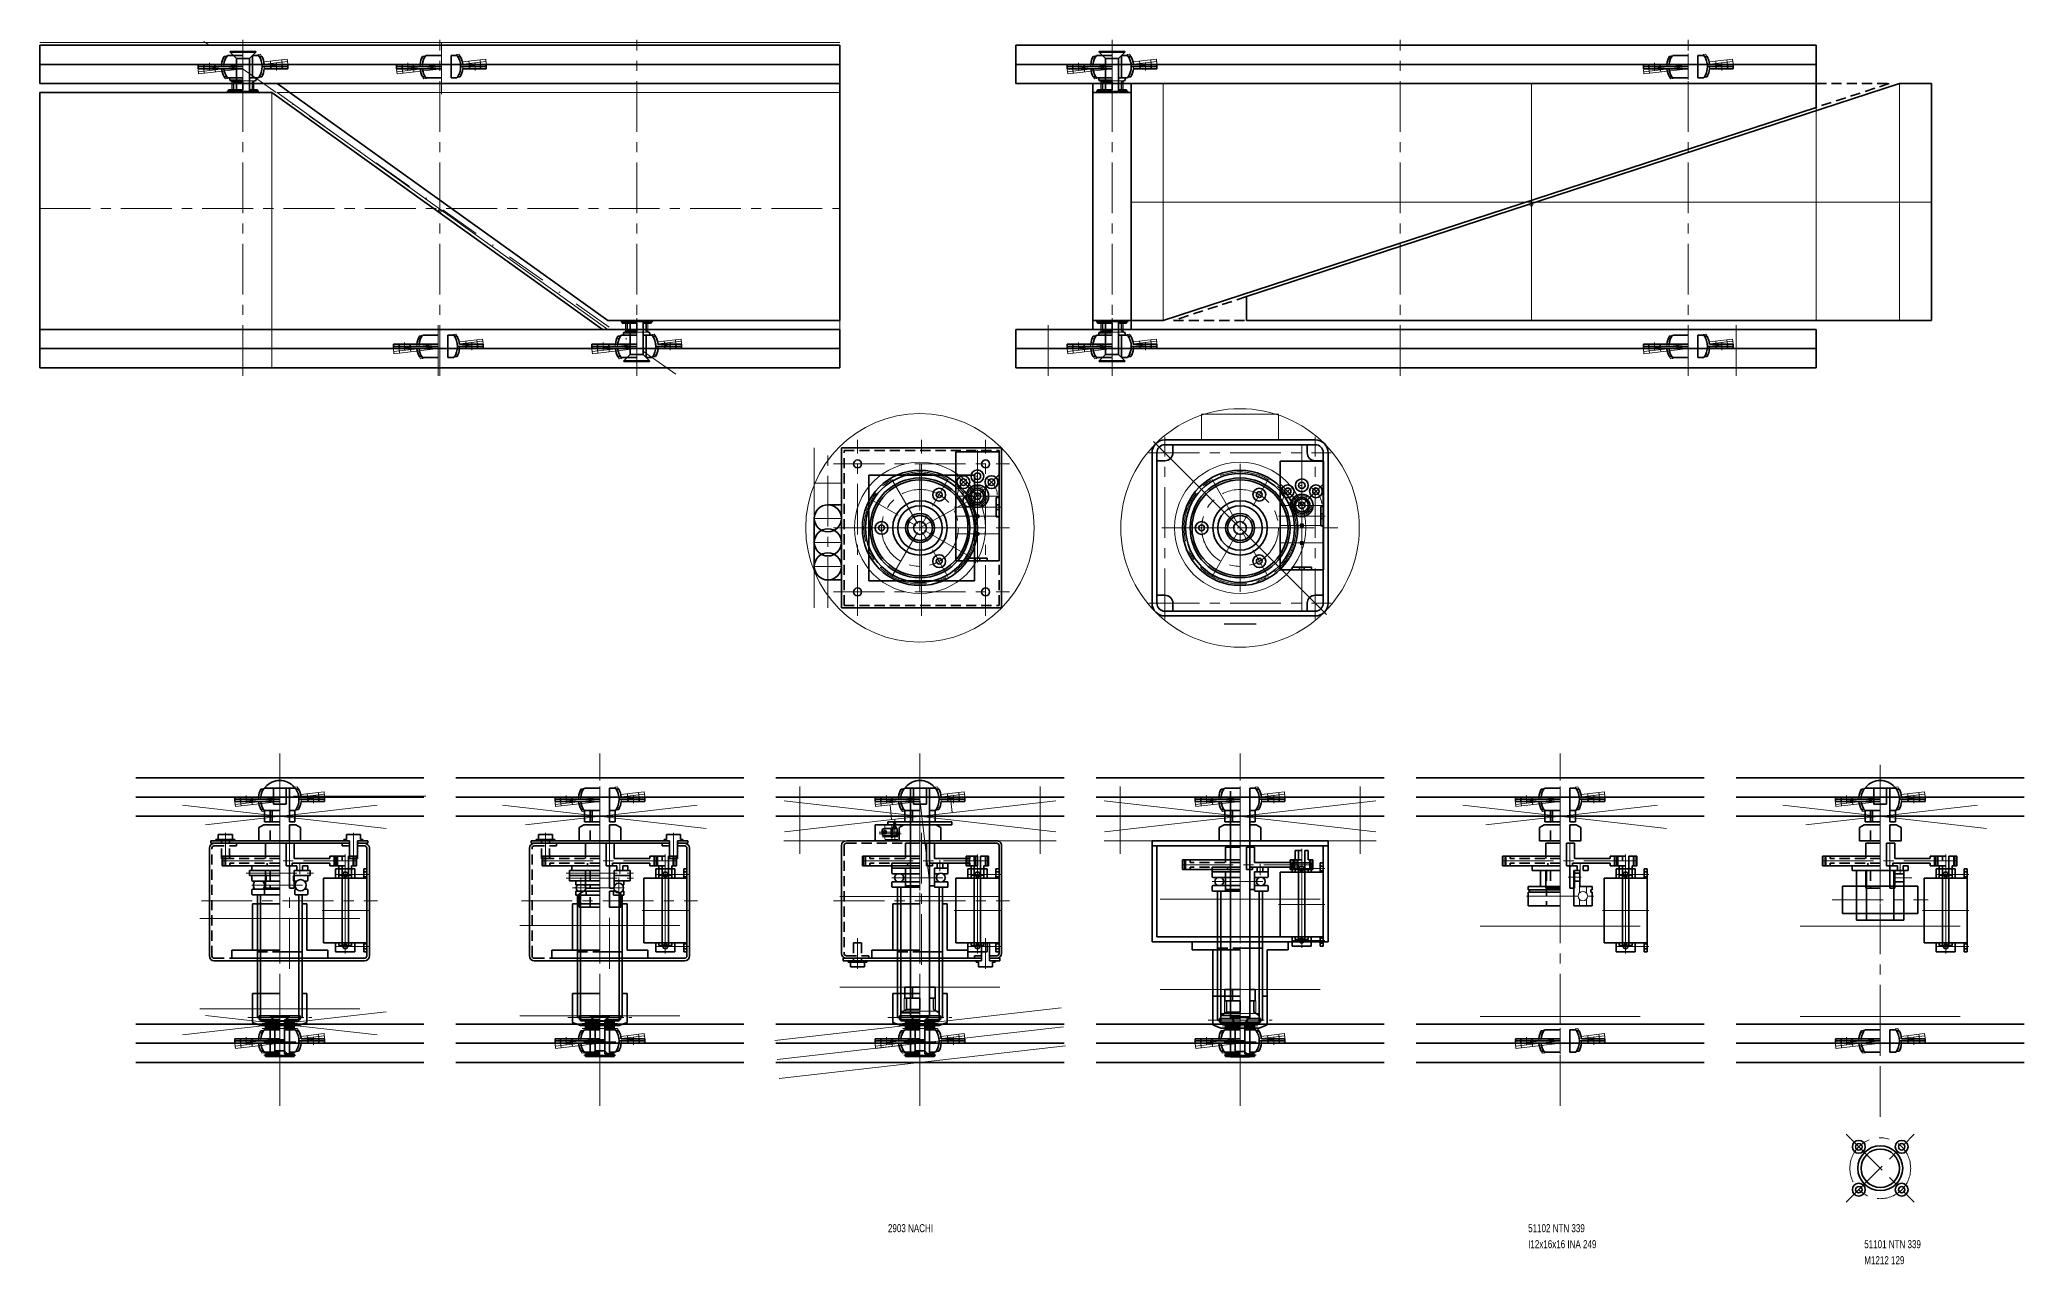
# Model space of a CAD drawing. Header units: millimetres. Extents: x 40 to 2090, y -460 to 870.
# Drawn here: x 50 to 1290, y -460 to 305 of the extents above; entities that cross this region are included whole.
import ezdxf

# ---------------------------------------------------------------- set-up
doc = ezdxf.new("R2010")
doc.units = ezdxf.units.MM
for name, pattern in [('CENTER', [50.8, 31.75, -6.35, 6.35, -6.35]), ('DASHDOT', [25.4, 12.7, -6.35, 0, -6.35]), ('DASHDOTX2', [50.8, 25.4, -12.7, 0, -12.7]), ('DASHED2', [9.525, 6.35, -3.175])]:
    doc.linetypes.add(name, pattern=pattern)
doc.layers.get('0').update_dxf_attribs({"linetype": 'CONTINUOUS', "lineweight": 0})
for name, color, linetype, lineweight in [('AUX', 1, 'CONTINUOUS', 13), ('CENTER', 7, 'CENTER', 18), ('CONTOUR', 7, 'CONTINUOUS', 35), ('TEXT', 7, 'CONTINUOUS', 18)]:
    doc.layers.add(name, color=color, linetype=linetype, lineweight=lineweight)
doc.styles.get("Standard").update_dxf_attribs({"font": 'txt', "width": 0.75})
doc.dimstyles.get("Standard").update_dxf_attribs({"dimtxt": 2.5, "dimasz": 2.5, "dimexe": 1.25, "dimexo": 0.625, "dimtad": 1, "dimtxsty": 'Standard', "dimcen": 2.5, "dimadec": 0, "dimazin": 0, "dimtfac": 1, "dimtmove": 0, "dimatfit": 3, "dimfxl": 1, "dimarcsym": 0})

# ---------------------------------------------------------------- blocks, each defined once
blk = doc.blocks.new('DS1-70 side')
at = {"layer": 'AUX'}
blk.add_line((6, 0), (6, 14), dxfattribs=at)
at = {"layer": 'CENTER'}
for p, q in [((0, 15), (0, -1)), ((-36, 3), (36, 3)), ((-35, 0), (-35, 6)), ((35, 0), (35, 6))]:
    blk.add_line(p, q, dxfattribs=at)
at = {"layer": 'CONTOUR'}
for p, q in [((-9, 14), (0, 14)), ((-9, 4.5), (-9, 14)), ((4, 0), (4, 14)), ((4, 14), (9, 14)), ((9, 4.5), (9, 14)), ((-36, 0), (-36, 6)), ((-36, 6), (0, 6)), ((-36, 0), (0, 0)), ((-34, 0), (-34, 6)), ((-31.25, 6), (-31.25, 4.5)), ((-31.25, 1.5), (-31.25, 0)), ((-7.8, 1.5), (-7.8, 0)), ((4, 0), (7.8, 0)), ((7.8, 1.5), (7.8, 0)), ((7.8, 1.5), (31.25, 1.5)), ((9, 4.5), (31.25, 4.5)), ((31.25, 6), (36, 6)), ((31.25, 6), (31.25, 4.5)), ((31.25, 1.5), (31.25, 0)), ((36, 0), (31.25, 0)), ((34, 0), (34, 6)), ((36, 0), (36, 6))]:
    blk.add_line(p, q, dxfattribs=at)
at = {"layer": 'CONTOUR', "linetype": 'DASHED2'}
for p, q in [((0, 4.5), (-31.25, 4.5)), ((0, 1.5), (-31.25, 1.5))]:
    blk.add_line(p, q, dxfattribs=at)
blk = doc.blocks.new('SC 1210C')
at = {"layer": 'CENTER'}
blk.add_line((0, -1), (0, 11), dxfattribs=at)
at = {"layer": 'CONTOUR'}
for p, q in [((-13, 8.3), (-10, 10)), ((-13, 0), (-13, 8.3)), ((-13, 0), (0, 0)), ((-10, 10), (0, 10)), ((6, 10), (10, 10)), ((6, 0), (6, 10)), ((6, 0), (13, 0)), ((10, 10), (13, 8.3)), ((13, 0), (13, 8.3))]:
    blk.add_line(p, q, dxfattribs=at)
at = {"layer": 'CONTOUR', "linetype": 'DASHED2'}
blk.add_line((-6, 0), (-6, 10), dxfattribs=at)
blk = doc.blocks.new('B-BAF 1214 side')
at = {"layer": 'AUX'}
for p, q in [((-28, -1.8), (-0.2, 1.4)), ((-27.8, -3.2), (0, 0)), ((-12.4, 5), (-10.8, 5.2)), ((11, 7.7), (9.4, 7.5)), ((27.8, 3.2), (11.9, 1.4)), ((13.1, 2.9), (27.7, 4.6)), ((13.4, 0.1), (28, 1.8)), ((17.5, 0.6), (17.2, 3.4)), ((24.5, 1.4), (24.2, 4.2)), ((28, 1.8), (27.7, 4.6)), ((-27.7, -4.6), (-28, -1.8)), ((-27.7, -4.6), (0.2, -1.4)), ((-24.2, -4.2), (-24.5, -1.4)), ((-17.2, -3.4), (-17.5, -0.6)), ((-11, -7.7), (-9.4, -7.5)), ((12.4, -5), (10.8, -5.2))]:
    blk.add_line(p, q, dxfattribs=at)
for radius, start, end in [(13.4, 157.9705, 180.5029), (12, 154.269, 179.8002), (12, 334.269, 38.731), (13.4, 12.4971, 35.0295), (13.4, 337.9705, 0.5029), (13.4, 192.4971, 215.0295), (12, 193.1998, 218.731)]:
    blk.add_arc((0, 0), radius, start, end, dxfattribs=at)
at = {"layer": 'CENTER'}
for p, q in [((-21, -2.4), (-21, 2.4)), ((0, -8), (0, 8)), ((21, -2.4), (21, 2.4))]:
    blk.add_line(p, q, dxfattribs=at)
at = {"layer": 'CONTOUR'}
for p, q in [((-28, -1.4), (-28, 1.4)), ((-28, 1.4), (0, 1.4)), ((-28, 0), (0, 0)), ((-24.5, -1.4), (-24.5, 1.4)), ((-17.5, -1.4), (-17.5, 1.4)), ((-11.8, 6.4), (-10.2, 6.4)), ((-9.7, 7), (0, 7)), ((6, 7), (6, -7)), ((6, 7), (9.7, 7)), ((11.8, 6.4), (10.2, 6.4)), ((28, 0), (12, 0)), ((13.3, 1.4), (28, 1.4)), ((17.5, -1.4), (17.5, 1.4)), ((24.5, -1.4), (24.5, 1.4)), ((28, -1.4), (28, 1.4)), ((-28, -1.4), (0, -1.4)), ((-11.8, -6.4), (-10.2, -6.4)), ((-9.7, -7), (0, -7)), ((6, -7), (9.7, -7)), ((11.8, -6.4), (10.2, -6.4)), ((13.3, -1.4), (28, -1.4))]:
    blk.add_line(p, q, dxfattribs=at)
at = {"layer": 'CONTOUR', "color": 7, "linetype": 'CONTINUOUS', "lineweight": 35}
for radius, start, end in [(13.4, 151.4705, 174.0029), (12, 144.3147, 173.3002), (12, 324.3147, 35.6853), (13.4, 5.9971, 28.5295), (13.4, 185.9971, 208.5295), (12, 186.6998, 215.6853), (13.4, 331.4705, 354.0029)]:
    blk.add_arc((0, 0), radius, start, end, dxfattribs=at)
blk = doc.blocks.new('Flange Nut M8 side')
at = {"layer": 'AUX'}
for p, q in [((-8.3, 2), (8.3, 2)), ((-6.9, 2), (-6.9, 7.5)), ((6.9, 2), (6.9, 7.5))]:
    blk.add_line(p, q, dxfattribs=at)
at = {"layer": 'CENTER'}
blk.add_line((0, -10), (0, 10), dxfattribs=at)
at = {"layer": 'CONTOUR'}
for p, q in [((-6, 2.5), (-8.3, 1.5)), ((-8.3, 1.5), (0, 1.5)), ((-8.3, 0), (-8.3, 1.5)), ((-8.3, 0), (0, 0)), ((-6, 7.5), (0, 7.5)), ((-6, 2.5), (-6, 7.5)), ((-6, 2.5), (0, 2.5)), ((0, 7.5), (0, 2.5)), ((4, 0), (4, 7.5)), ((4, 7.5), (6, 7.5)), ((4, 0), (8.3, 0)), ((6, 2.5), (6, 7.5)), ((6, 2.5), (8.3, 1.5)), ((8.3, 0), (8.3, 1.5))]:
    blk.add_line(p, q, dxfattribs=at)
at = {"layer": 'CONTOUR', "linetype": 'DASHED2'}
blk.add_line((-4, 0), (-4, 7.5), dxfattribs=at)
blk = doc.blocks.new('Flat head M8 25 side')
at = {"layer": 'CENTER'}
blk.add_line((0, -27), (0, 3), dxfattribs=at)
at = {"layer": 'CONTOUR'}
for p, q in [((-8, 0), (8, 0)), ((-8, -0.4), (-8, 0)), ((8, 0), (8, -0.4)), ((-8, -0.4), (8, -0.4)), ((-8, -0.4), (-4, -4.4)), ((4, -4.4), (-4, -4.4)), ((-4, -25), (-4, -4.4)), ((4, -4.4), (8, -0.4)), ((4, -25), (4, -4.4)), ((-4, -25), (4, -25))]:
    blk.add_line(p, q, dxfattribs=at)
blk = doc.blocks.new('DS1-12 side')
at = {"layer": 'CENTER'}
for p, q in [((-6, 0), (-6, -6)), ((0, 7), (0, -7)), ((6, 0), (6, -6)), ((-7, -3), (7, -3))]:
    blk.add_line(p, q, dxfattribs=at)
at = {"layer": 'CONTOUR'}
for p, q in [((-7, 0), (-7, -6)), ((-7, 0), (0, 0)), ((-5, 0), (-5, -6)), ((-4, 6), (-4, 0)), ((-4, 6), (0, 6)), ((2, 6), (2, -6)), ((2, 6), (4, 6)), ((4, 6), (4, 0)), ((4, 0), (7, 0)), ((5, 0), (5, -6)), ((7, 0), (7, -6)), ((-7, -6), (0, -6)), ((2, -6), (7, -6))]:
    blk.add_line(p, q, dxfattribs=at)
at = {"layer": 'CONTOUR', "linetype": 'DASHED2'}
blk.add_line((-2, 6), (-2, -6), dxfattribs=at)
blk = doc.blocks.new('6-speed HE top')
at = {"layer": 'CENTER'}
for p, q in [((0, -14.5), (0, 14.5)), ((-27, 0), (26, 0)), ((27, 0), (-26, 0)), ((-22.5, -14.5), (-22.5, 6)), ((22.5, -14.5), (22.5, 6))]:
    blk.add_line(p, q, dxfattribs=at)
at = {"layer": 'CONTOUR'}
for p, q in [((-20.2, -13.5), (-20.2, 13.5)), ((-20.2, 13.5), (20.2, 13.5)), ((20.2, -13.5), (20.2, 13.5)), ((-20.2, 6), (-26, 6)), ((-26, -6), (-26, 6)), ((-20.2, 4), (-21.9, 4)), ((-21.9, -4), (-21.9, 4)), ((21.9, 2), (-21.9, 2)), ((26, 6), (20.2, 6)), ((21.9, 4), (20.2, 4)), ((21.9, -4), (21.9, 4)), ((26, -6), (26, 6)), ((-20.2, -6), (-26, -6)), ((-26, -13.5), (-26, -11.6)), ((-20.2, -11.6), (-26, -11.6)), ((-24, -13.5), (-24, -11.6)), ((21.9, -2), (-21.9, -2)), ((-20.2, -4), (-21.9, -4)), ((-21, -13.5), (-21, -11.6)), ((21.9, -4), (20.2, -4)), ((26, -6), (20.2, -6)), ((26, -11.6), (20.2, -11.6)), ((21, -13.5), (21, -11.6)), ((24, -13.5), (24, -11.6)), ((26, -13.5), (26, -11.6)), ((-26, -13.5), (26, -13.5))]:
    blk.add_line(p, q, dxfattribs=at)
for centre in [(-22.5, 0), (22.5, 0)]:
    blk.add_circle(centre, 1.5, dxfattribs=at)
blk = doc.blocks.new('Pull Box side')
at = {"layer": 'CENTER'}
for p, q in [((-40, 23.3), (-40, 42.5)), ((0, -42.5), (0, 42.5)), ((40, 23.3), (40, 42.5)), ((-55, 0), (55, 0))]:
    blk.add_line(p, q, dxfattribs=at)
at = {"layer": 'CONTOUR'}
for p, q in [((-49, 37.5), (37.5, 37.5)), ((-49, 35.9), (-49, 37.5)), ((-45.9, 38.3), (-34.1, 38.3)), ((-45.9, 37.5), (-45.9, 38.3)), ((-44.4, 41.3), (-35.6, 41.3)), ((-44.4, 38.3), (-44.4, 41.3)), ((-35.6, 38.3), (-35.6, 41.3)), ((-34.1, 37.5), (-34.1, 38.3)), ((34.1, 38.3), (35.6, 38.3)), ((34.1, 37.5), (34.1, 38.3)), ((35.6, 41.3), (44.4, 41.3)), ((35.6, 38.3), (35.6, 41.3)), ((37.5, 26.3), (37.5, 37.5)), ((42.5, 26.3), (42.5, 37.5)), ((42.5, 37.5), (49, 37.5)), ((44.4, 38.3), (44.4, 41.3)), ((44.4, 38.3), (45.9, 38.3)), ((45.9, 37.5), (45.9, 38.3)), ((49, 37.5), (49, 35.9)), ((-50, -34.5), (-50, 32.9)), ((-49, 35.9), (37.5, 35.9)), ((33, 34.3), (33, 35.9)), ((33, 34.3), (37.5, 34.3)), ((37.5, 26.3), (42.5, 26.3)), ((42.5, 35.9), (49, 35.9)), ((42.5, 34.3), (47, 34.3)), ((48.4, -34.5), (48.4, 32.9)), ((50, -34.5), (50, 32.9)), ((0, -35.9), (47, -35.9)), ((-47, -37.5), (47, -37.5))]:
    blk.add_line(p, q, dxfattribs=at)
at = {"layer": 'CONTOUR', "linetype": 'DASHED2'}
for p, q in [((-42.5, 26.3), (-42.5, 37.5)), ((-37.5, 26.3), (-37.5, 37.5)), ((-48.4, -34.5), (-48.4, 32.9)), ((-47, 34.3), (-33, 34.3)), ((-42.5, 26.3), (-37.5, 26.3)), ((-33, 34.3), (-33, 35.9)), ((-47, -35.9), (0, -35.9))]:
    blk.add_line(p, q, dxfattribs=at)
at = {"layer": 'CONTOUR', "color": 7, "linetype": 'CONTINUOUS', "lineweight": 35}
for centre, start, end in [((-47, 32.9), 90, 180), ((47, 32.9), 0, 90), ((-47, -34.5), 180, 270), ((47, -34.5), 270, 0)]:
    blk.add_arc(centre, 3, start, end, dxfattribs=at)
at = {"layer": 'CONTOUR'}
for centre, start, end in [((-47, 32.9), 90, 180), ((47, 32.9), 0, 90), ((-47, -34.5), 180, 270), ((47, -34.5), 270, 0)]:
    blk.add_arc(centre, 1.4, start, end, dxfattribs=at)
blk = doc.blocks.new('J-103 side')
at = {"layer": 'CENTER'}
blk.add_line((0, -35), (0, 1), dxfattribs=at)
at = {"layer": 'CONTOUR'}
for p, q in [((-30, 0), (-30, -5)), ((-30, 0), (0, 0)), ((0, 0), (30, 0)), ((30, 0), (30, -5)), ((-30, -5), (0, -5)), ((-17, -34), (-17, -5)), ((0, -4), (14, -4)), ((14, -4), (14, -34)), ((17, -5), (30, -5)), ((17, -34), (17, -5)), ((-17, -34), (-14, -34)), ((-17, -34), (0, -34)), ((14, -34), (17, -34))]:
    blk.add_line(p, q, dxfattribs=at)
at = {"layer": 'CONTOUR', "linetype": 'DASHED2'}
for p, q in [((-14, -34), (-14, -4)), ((-14, -4), (0, -4))]:
    blk.add_line(p, q, dxfattribs=at)
blk = doc.blocks.new('AD-559M12 side')
at = {"layer": 'CENTER'}
for p, q in [((0, -2), (0, 16)), ((12.5, -2), (12.5, 5))]:
    blk.add_line(p, q, dxfattribs=at)
at = {"layer": 'CONTOUR'}
for p, q in [((-9, 3), (-9, 14)), ((-9, 14), (0, 14)), ((6, 14), (9, 14)), ((6, 0), (6, 14)), ((9, 3), (9, 14)), ((-17.5, 3), (-17.5, 0)), ((-17.5, 3), (0, 3)), ((-17.5, 0), (0, 0)), ((6, 0), (10.7, 0)), ((9, 3), (10.7, 3)), ((10.7, 0), (10.7, 3)), ((14.3, 0), (14.3, 3)), ((14.3, 3), (17.5, 3)), ((14.3, 0), (17.5, 0)), ((17.5, 3), (17.5, 0))]:
    blk.add_line(p, q, dxfattribs=at)
at = {"layer": 'CONTOUR', "linetype": 'DASHED2'}
blk.add_line((-6, 3), (-6, 14), dxfattribs=at)
blk = doc.blocks.new('Washer 18x38x3.2 side')
at = {"layer": 'CENTER'}
for p, q in [((-21, 0), (21, 0)), ((0, -3.5), (0, 3.5))]:
    blk.add_line(p, q, dxfattribs=at)
at = {"layer": 'CONTOUR'}
for p, q in [((-19, -1.6), (-19, 1.6)), ((-19, 1.6), (0, 1.6)), ((-9, -1.6), (-9, 1.6)), ((9, -1.6), (9, 1.6)), ((9, 1.6), (19, 1.6)), ((19, -1.6), (19, 1.6)), ((-19, -1.6), (0, -1.6)), ((9, -1.6), (19, -1.6))]:
    blk.add_line(p, q, dxfattribs=at)
blk = doc.blocks.new('51203 side')
at = {"layer": 'CENTER'}
for p, q in [((-17.5, 0), (17.5, 0)), ((0, 8), (0, -8))]:
    blk.add_line(p, q, dxfattribs=at)
at = {"layer": 'CONTOUR'}
for p, q in [((-17.5, 5.4), (-17.5, 3.1)), ((-16.9, 6), (0, 6)), ((-16.9, 2.5), (0, 2.5)), ((8.5, 5.4), (8.5, 3.1)), ((9.1, 6), (16.9, 6)), ((9.1, 2.5), (10.6, 2.5)), ((15.4, 2.5), (16.9, 2.5)), ((17.5, 5.4), (17.5, 3.1)), ((-17.5, -3.1), (-17.5, -5.4)), ((-16.9, -2.5), (0, -2.5)), ((-16.9, -6), (0, -6)), ((9.5, -3.1), (9.5, -5.4)), ((10.1, -2.5), (10.6, -2.5)), ((10.1, -6), (16.9, -6)), ((15.4, -2.5), (16.9, -2.5)), ((17.5, -3.1), (17.5, -5.4))]:
    blk.add_line(p, q, dxfattribs=at)
at = {"layer": 'CONTOUR', "linetype": 'DASHED2'}
for p, q in [((-8.5, 5.4), (-8.5, 3.1)), ((-9.5, -3.1), (-9.5, -5.4))]:
    blk.add_line(p, q, dxfattribs=at)
at = {"layer": 'CONTOUR'}
blk.add_circle((13, 0), 3.5, dxfattribs=at)
at = {"layer": 'CONTOUR', "color": 7, "linetype": 'CONTINUOUS', "lineweight": 35}
for centre, radius, start, end in [((-16.9, 5.4), 0.6, 90, 180), ((-16.9, 3.1), 0.6, 180, 270), ((-13, 0), 3.5, 134.4153, 225.5847), ((-13, 0), 3.5, 314.4153, 45.5847), ((-9.1, 5.4), 0.6, 360, 90), ((-9.1, 3.1), 0.6, 270, 360), ((9.1, 5.4), 0.6, 90, 180), ((9.1, 3.1), 0.6, 180, 270), ((16.9, 5.4), 0.6, 360, 90), ((16.9, 3.1), 0.6, 270, 360), ((-16.9, -3.1), 0.6, 90, 180), ((-16.9, -5.4), 0.6, 180, 270), ((-10.1, -3.1), 0.6, 360, 90), ((-10.1, -5.4), 0.6, 270, 360), ((10.1, -3.1), 0.6, 90, 180), ((10.1, -5.4), 0.6, 180, 270), ((16.9, -3.1), 0.6, 360, 90), ((16.9, -5.4), 0.6, 270, 360)]:
    blk.add_arc(centre, radius, start, end, dxfattribs=at)
blk = doc.blocks.new('Washer 6.5x18x1.6 side')
at = {"layer": 'CENTER'}
for p, q in [((-11, 0), (11, 0)), ((0, -3), (0, 3))]:
    blk.add_line(p, q, dxfattribs=at)
at = {"layer": 'CONTOUR'}
for p, q in [((-9, -0.8), (-9, 0.8)), ((-9, 0.8), (0, 0.8)), ((-3.25, -0.8), (-3.25, 0.8)), ((3.25, -0.8), (3.25, 0.8)), ((3.25, 0.8), (9, 0.8)), ((9, -0.8), (9, 0.8)), ((-9, -0.8), (0, -0.8)), ((3.25, -0.8), (9, -0.8))]:
    blk.add_line(p, q, dxfattribs=at)
blk = doc.blocks.new('Washer 8.5x26x2.3 side')
at = {"layer": 'CENTER'}
for p, q in [((-15, 0), (15, 0)), ((0, -2.5), (0, 2.5))]:
    blk.add_line(p, q, dxfattribs=at)
at = {"layer": 'CONTOUR'}
for p, q in [((-12.8, 1.15), (0, 1.15)), ((-12.8, -1.15), (-12.8, 1.15)), ((-4.4, -1.15), (-4.4, 1.15)), ((4.4, 1.15), (12.8, 1.15)), ((4.4, -1.15), (4.4, 1.15)), ((12.8, -1.15), (12.8, 1.15)), ((-12.8, -1.15), (0, -1.15)), ((4.4, -1.15), (12.8, -1.15))]:
    blk.add_line(p, q, dxfattribs=at)
blk = doc.blocks.new('J-49 side')
at = {"layer": 'CENTER'}
for p, q in [((0, -10), (0, 20)), ((-20, 0), (20, 0))]:
    blk.add_line(p, q, dxfattribs=at)
at = {"layer": 'CONTOUR'}
for p, q in [((-17, -3), (-17, 15)), ((-17, 15), (0, 15)), ((14, 0), (14, 15)), ((14, 15), (17, 15)), ((17, -3), (17, 15)), ((14, 0), (12, 0)), ((12, 0), (12, -2)), ((-17, -3), (-12, -5)), ((-12, -5), (12, -5)), ((0, -2), (12, -2)), ((17, -3), (12, -5))]:
    blk.add_line(p, q, dxfattribs=at)
at = {"layer": 'CONTOUR', "linetype": 'DASHED2'}
for p, q in [((-14, 0), (-14, 15)), ((-14, 0), (-12, 0)), ((-12, 0), (-12, -2)), ((-12, -2), (0, -2))]:
    blk.add_line(p, q, dxfattribs=at)
blk = doc.blocks.new('Round Boss M6-D12-L15 side')
at = {"layer": 'CENTER'}
for p, q in [((-10, 0), (10, 0)), ((0, -10), (0, 10))]:
    blk.add_line(p, q, dxfattribs=at)
at = {"layer": 'CONTOUR'}
for p, q in [((-6, -7.5), (-6, 7.5)), ((-6, 7.5), (0, 7.5)), ((3, -7.5), (3, 7.5)), ((3, 7.5), (6, 7.5)), ((6, -7.5), (6, 7.5)), ((-6, -7.5), (0, -7.5)), ((3, -7.5), (6, -7.5))]:
    blk.add_line(p, q, dxfattribs=at)
at = {"layer": 'CONTOUR', "linetype": 'DASHED2'}
blk.add_line((-3, -7.5), (-3, 7.5), dxfattribs=at)
blk = doc.blocks.new('Flat head M6 15 side')
at = {"layer": 'CENTER'}
blk.add_line((0, -18), (0, 2), dxfattribs=at)
at = {"layer": 'CONTOUR'}
for p, q in [((-6, 0), (6, 0)), ((-6, -0.4), (-6, 0)), ((6, -0.4), (6, 0)), ((-6, -0.4), (6, -0.4)), ((-6, -0.4), (-3, -3.4)), ((-3, -3.4), (3, -3.4)), ((-3, -15), (-3, -3.4)), ((3, -3.4), (6, -0.4)), ((3, -15), (3, -3.4)), ((-3, -15), (3, -15))]:
    blk.add_line(p, q, dxfattribs=at)
blk = doc.blocks.new('Flat head M6 10 side')
at = {"layer": 'CENTER'}
blk.add_line((0, -18), (0, 2), dxfattribs=at)
at = {"layer": 'CONTOUR'}
for p, q in [((-6, 0), (6, 0)), ((-6, -0.4), (-6, 0)), ((6, -0.4), (6, 0)), ((-6, -0.4), (6, -0.4)), ((-6, -0.4), (-3, -3.4)), ((-3, -3.4), (3, -3.4)), ((-3, -10), (-3, -3.4)), ((-3, -10), (3, -10)), ((3, -3.4), (6, -0.4)), ((3, -10), (3, -3.4))]:
    blk.add_line(p, q, dxfattribs=at)
blk = doc.blocks.new('51103 side')
at = {"layer": 'CENTER'}
for p, q in [((-17, 0), (17, 0)), ((-11.8, -6.5), (-11.8, 6.5)), ((0, -6.5), (0, 6.5)), ((11.8, -6.5), (11.8, 6.5))]:
    blk.add_line(p, q, dxfattribs=at)
at = {"layer": 'CONTOUR'}
for p, q in [((-15, 2), (-15, 4.5)), ((-15, 4.5), (0, 4.5)), ((-15, 2), (0, 2)), ((-8.5, 2), (-8.5, 4.5)), ((8.5, 2), (8.5, 4.5)), ((8.5, 4.5), (15, 4.5)), ((8.5, 2), (9.5, 2)), ((14, 2), (15, 2)), ((15, 2), (15, 4.5)), ((-15, -4.5), (-15, -2)), ((-15, -2), (0, -2)), ((-15, -4.5), (0, -4.5)), ((-9, -4.5), (-9, -2)), ((9, -4.5), (9, -2)), ((9, -2), (9.5, -2)), ((9, -4.5), (15, -4.5)), ((14, -2), (15, -2)), ((15, -4.5), (15, -2))]:
    blk.add_line(p, q, dxfattribs=at)
blk.add_circle((11.8, 0), 3, dxfattribs=at)
at = {"layer": 'CONTOUR', "color": 7, "linetype": 'CONTINUOUS', "lineweight": 35}
for start, end in [(138.1897, 221.8103), (318.1897, 41.8103)]:
    blk.add_arc((-11.8, 0), 3, start, end, dxfattribs=at)
blk = doc.blocks.new('Washer 8.5x18x1.6 side')
at = {"layer": 'CENTER'}
for p, q in [((-10, 0), (10, 0)), ((0, -2), (0, 2))]:
    blk.add_line(p, q, dxfattribs=at)
at = {"layer": 'CONTOUR'}
for p, q in [((-9, -0.8), (-9, 0.8)), ((-9, 0.8), (0, 0.8)), ((-4.25, -0.8), (-4.25, 0.8)), ((4.25, -0.8), (4.25, 0.8)), ((4.25, 0.8), (9, 0.8)), ((9, -0.8), (9, 0.8)), ((-9, -0.8), (0, -0.8)), ((4.25, -0.8), (9, -0.8))]:
    blk.add_line(p, q, dxfattribs=at)
blk = doc.blocks.new('ASS203N side')
at = {"layer": 'AUX'}
for p, q in [((-6, 16.4), (-2, 16.4)), ((2, 16.4), (6, 16.4)), ((-6, 12.1), (-2.1, 12.1)), ((2.1, 12.1), (6, 12.1))]:
    blk.add_line(p, q, dxfattribs=at)
blk.add_circle((0, 14.2), 3, dxfattribs=at)
at = {"layer": 'CENTER'}
for p, q in [((-11.8, 5), (-11.8, 13.2)), ((0, -21), (0, 21)), ((-17, 0), (7, 0))]:
    blk.add_line(p, q, dxfattribs=at)
at = {"layer": 'CONTOUR'}
for p, q in [((-6, 12.2), (-6, 20)), ((-6, 20), (-4, 20)), ((-4, 19.1), (-4, 20)), ((-4, 19.1), (-2.5, 19.1)), ((-2.5, 19.1), (-2.5, 20)), ((-2.5, 20), (6, 20)), ((6, 8.5), (6, 20)), ((-16, 12.2), (-6, 12.2)), ((-16, 8.5), (-16, 12.2)), ((-16, 8.5), (6, 8.5)), ((-16, -12.2), (-16, 0)), ((-14.3, 8.5), (-14.3, 12.2)), ((-9.3, 8.5), (-9.3, 12.2)), ((-6, -20), (-6, 0)), ((-4, -20), (-4, 0)), ((-2.5, -20), (-2.5, 0)), ((6, -20), (6, 0)), ((-16, -12.2), (-6, -12.2)), ((-6, -20), (-4, -20)), ((-4, -19.1), (-2.5, -19.1)), ((-2.5, -20), (6, -20))]:
    blk.add_line(p, q, dxfattribs=at)
at = {"layer": 'CONTOUR', "linetype": 'DASHED2'}
blk.add_line((-16, -8.5), (6, -8.5), dxfattribs=at)
blk = doc.blocks.new('UCS203 side')
at = {"layer": 'CENTER'}
for p, q in [((0, -30), (0, 30)), ((-13.8, 8.5), (-13.8, 19.8)), ((-30, 0), (30, 0))]:
    blk.add_line(p, q, dxfattribs=at)
at = {"layer": 'CONTOUR'}
for p, q in [((-18.3, -14.8), (-18.3, 14.8)), ((-18.3, 14.8), (12.7, 14.8)), ((-16.3, 8.5), (-16.3, 14.8)), ((-11.3, 8.5), (-11.3, 14.8)), ((-8.5, -23.5), (-8.5, 23.5)), ((-8.5, 23.5), (8.5, 23.5)), ((8.5, -23.5), (8.5, 23.5)), ((12.7, -14.8), (12.7, 14.8)), ((-18.3, 8.5), (12.7, 8.5)), ((-18.3, -8.5), (12.7, -8.5)), ((-18.3, -14.8), (12.7, -14.8)), ((-8.5, -23.5), (8.5, -23.5))]:
    blk.add_line(p, q, dxfattribs=at)
blk = doc.blocks.new('DS1-70 face')
at = {"layer": 'CENTER'}
for p, q in [((0, -40), (0, 40)), ((-40, 0), (40, 0))]:
    blk.add_line(p, q, dxfattribs=at)
blk.add_circle((0, 0), 35, dxfattribs=at)
at = {"layer": 'CONTOUR'}
for radius in [36, 34, 31.2, 9, 7.8, 4]:
    blk.add_circle((0, 0), radius, dxfattribs=at)
blk = doc.blocks.new('DS1-12 face')
at = {"layer": 'CENTER'}
for p, q in [((-10, 0), (10, 0)), ((0, -10), (0, 10))]:
    blk.add_line(p, q, dxfattribs=at)
blk.add_circle((0, 0), 6, dxfattribs=at)
at = {"layer": 'CONTOUR'}
for radius in [7, 5, 2]:
    blk.add_circle((0, 0), radius, dxfattribs=at)
blk = doc.blocks.new('6-speed HE side')
at = {"layer": 'CENTER'}
for p, q in [((13.5, -34.5), (13.5, 35.5)), ((13.5, 6.8), (0, 20.3)), ((13.5, 6.8), (27, 20.3)), ((-1, 0), (28, 0)), ((0, 6.8), (27, 6.8)), ((0, -5.7), (27, -5.7)), ((0, -16.7), (27, -16.7))]:
    blk.add_line(p, q, dxfattribs=at)
at = {"layer": 'CENTER', "color": 7, "linetype": 'DASHDOT', "lineweight": 18}
blk.add_arc((13.5, 6.8), 12.5, 0, 180, dxfattribs=at)
at = {"layer": 'CONTOUR'}
for p, q in [((0, 34.5), (27, 34.5)), ((0, -33.5), (0, 34.5)), ((27, -33.5), (27, 34.5)), ((0, 6), (1.7, 6)), ((0, 1.5), (1.7, 1.5)), ((1.7, -6), (1.7, 6)), ((0, -1.5), (1.7, -1.5)), ((0, -6), (1.7, -6)), ((0, -33.5), (27, -33.5)), ((7.5, -33.5), (7.5, -31.8)), ((7.5, -31.8), (19.5, -31.8)), ((12, -33.5), (12, -31.8)), ((15, -33.5), (15, -31.8)), ((19.5, -33.5), (19.5, -31.8))]:
    blk.add_line(p, q, dxfattribs=at)
for centre, radius in [((4.7, 15.6), 4), ((4.7, 15.6), 2), ((13.5, 19.3), 4), ((13.5, 19.3), 2), ((22.3, 15.6), 4), ((22.3, 15.6), 2), ((13.5, 6.8), 4), ((13.5, 6.8), 2), ((13.5, -5.7), 1), ((13.5, -16.7), 1)]:
    blk.add_circle(centre, radius, dxfattribs=at)
blk = doc.blocks.new('Flange Nut M12 side')
at = {"layer": 'AUX'}
for p, q in [((-12, 3), (12, 3)), ((-9.8, 3), (-9.8, 11)), ((9.8, 3), (9.8, 11))]:
    blk.add_line(p, q, dxfattribs=at)
at = {"layer": 'CENTER'}
blk.add_line((0, -1), (0, 12), dxfattribs=at)
at = {"layer": 'CONTOUR'}
for p, q in [((-12, 1.8), (-8.5, 4)), ((-12, 0), (-12, 1.8)), ((-12, 1.8), (0, 1.8)), ((-12, 0), (0, 0)), ((-8.5, 4), (-8.5, 11)), ((-8.5, 11), (0, 11)), ((-8.5, 4), (0, 4)), ((0, 4), (0, 11)), ((6, 0), (6, 11)), ((6, 11), (8.5, 11)), ((6, 0), (12, 0)), ((8.5, 4), (8.5, 11)), ((8.5, 4), (12, 1.8)), ((12, 0), (12, 1.8))]:
    blk.add_line(p, q, dxfattribs=at)
at = {"layer": 'CONTOUR', "linetype": 'DASHED2'}
blk.add_line((-6, 0), (-6, 11), dxfattribs=at)
blk = doc.blocks.new('Pull Box top')
at = {"layer": 'CENTER'}
for p, q in [((-40, -55), (-40, 55)), ((0, -55), (0, 55)), ((40, -55), (40, 55)), ((-55, 40), (55, 40)), ((-55, 0), (55, 0)), ((-55, -40), (55, -40))]:
    blk.add_line(p, q, dxfattribs=at)
at = {"layer": 'CONTOUR'}
for p, q in [((-50, 50), (50, 50)), ((-50, -50), (-50, 50)), ((50, -50), (50, 50)), ((-33, 33), (33, 33)), ((-33, -33), (-33, 33)), ((33, -33), (33, 33)), ((-33, -33), (33, -33)), ((-50, -50), (50, -50))]:
    blk.add_line(p, q, dxfattribs=at)
at = {"layer": 'CONTOUR', "linetype": 'DASHED2'}
for p, q in [((-48.4, 48.4), (48.4, 48.4)), ((-48.4, -48.4), (-48.4, 48.4)), ((48.4, -48.4), (48.4, 48.4)), ((-48.4, -48.4), (48.4, -48.4))]:
    blk.add_line(p, q, dxfattribs=at)
at = {"layer": 'CONTOUR'}
for centre in [(-40, 40), (40, 40), (-40, -40), (40, -40)]:
    blk.add_circle(centre, 2.5, dxfattribs=at)
blk = doc.blocks.new('2903 side')
at = {"layer": 'CENTER'}
for p, q in [((-17.5, 0), (17.5, 0)), ((0, 8), (0, -8))]:
    blk.add_line(p, q, dxfattribs=at)
at = {"layer": 'CONTOUR'}
for p, q in [((-17.5, 5.4), (-17.5, 3.1)), ((-16.9, 6), (0, 6)), ((-16.9, 2.5), (0, 2.5)), ((9, 5.4), (9, 3.1)), ((9.6, 6), (16.9, 6)), ((9.6, 2.5), (11.9, 2.5)), ((14.1, 2.5), (16.9, 2.5)), ((17.5, 5.4), (17.5, 3.1)), ((-17.5, -3.1), (-17.5, -5.4)), ((-16.9, -2.5), (0, -2.5)), ((-16.9, -6), (0, -6)), ((9.1, -3.1), (9.1, -5.4)), ((9.7, -2.5), (11.9, -2.5)), ((9.7, -6), (16.9, -6)), ((14.1, -2.5), (16.9, -2.5)), ((17.5, -3.1), (17.5, -5.4))]:
    blk.add_line(p, q, dxfattribs=at)
at = {"layer": 'CONTOUR', "linetype": 'DASHED2'}
for p, q in [((-9, 5.4), (-9, 3.1)), ((-9.1, -3.1), (-9.1, -5.4))]:
    blk.add_line(p, q, dxfattribs=at)
at = {"layer": 'CONTOUR'}
blk.add_circle((13, 0), 2.75, dxfattribs=at)
at = {"layer": 'CONTOUR', "color": 7, "linetype": 'CONTINUOUS', "lineweight": 35}
for centre, radius, start, end in [((-16.9, 5.4), 0.6, 90, 180), ((-16.9, 3.1), 0.6, 180, 270), ((-13, 0), 2.75, 114.62, 245.38), ((-13, 0), 2.75, 294.62, 65.38), ((-9.6, 5.4), 0.6, 360, 90), ((-9.6, 3.1), 0.6, 270, 360), ((9.6, 5.4), 0.6, 90, 180), ((9.6, 3.1), 0.6, 180, 270), ((16.9, 5.4), 0.6, 360, 90), ((16.9, 3.1), 0.6, 270, 360), ((-16.9, -3.1), 0.6, 90, 180), ((-16.9, -5.4), 0.6, 180, 270), ((-9.7, -3.1), 0.6, 360, 90), ((-9.7, -5.4), 0.6, 270, 360), ((9.7, -3.1), 0.6, 90, 180), ((9.7, -5.4), 0.6, 180, 270), ((16.9, -3.1), 0.6, 360, 90), ((16.9, -5.4), 0.6, 270, 360)]:
    blk.add_arc(centre, radius, start, end, dxfattribs=at)
blk = doc.blocks.new('J-103 top')
at = {"layer": 'CENTER'}
for p, q in [((17.5, -30.3), (-17.5, 30.3)), ((17.5, 30.3), (-17.5, -30.3)), ((0, -35), (0, 35)), ((-35, 0), (35, 0))]:
    blk.add_line(p, q, dxfattribs=at)
blk.add_circle((0, 0), 24, dxfattribs=at)
at = {"layer": 'CONTOUR'}
for centre, radius in [((0, 0), 30), ((0, 0), 17), ((-12, 20.8), 4), ((0, 0), 13.9), ((-12, 20.8), 1.8), ((24, 0), 4), ((24, 0), 1.8), ((-12, -20.8), 4), ((-12, -20.8), 1.8)]:
    blk.add_circle(centre, radius, dxfattribs=at)
blk = doc.blocks.new('Nut M12 thin side')
at = {"layer": 'CENTER'}
blk.add_line((0, -3), (0, 9), dxfattribs=at)
at = {"layer": 'CONTOUR'}
for p, q in [((-9.5, 0), (-9.5, 7)), ((-9.5, 7), (0, 7)), ((-9.5, 0), (0, 0)), ((-4.75, 0), (-4.75, 7)), ((6, 0), (6, 7)), ((6, 7), (9.5, 7)), ((6, 0), (9.5, 0)), ((9.5, 0), (9.5, 7))]:
    blk.add_line(p, q, dxfattribs=at)
at = {"layer": 'CONTOUR', "linetype": 'DASHED2'}
blk.add_line((-6, 0), (-6, 7), dxfattribs=at)
blk = doc.blocks.new('ESE11HS2 front')
at = {"layer": 'AUX'}
blk.add_line((0, -4.7), (8.2, -4.7), dxfattribs=at)
at = {"layer": 'CENTER'}
for p, q in [((-3.5, 0), (9.7, 0)), ((0, -4.2), (0, 4.2)), ((4.5, -5.3), (4.5, 4.2)), ((6.2, -4.2), (6.2, 7.8)), ((-3.5, -1.1), (10.2, -1.1)), ((-1.6, -2.9), (8.2, -2.9))]:
    blk.add_line(p, q, dxfattribs=at)
at = {"layer": 'CONTOUR'}
for p, q in [((-1.6, -1.6), (-1.6, 1.6)), ((0, 2.2), (7.7, 2.2)), ((4, -2.9), (4, 2.2)), ((5, -2.9), (5, 2.2)), ((5.2, 2.2), (5.2, 3.2)), ((5.2, 3.2), (7.2, 3.2)), ((5.6, 3.2), (5.6, 5.3)), ((6.7, 3.2), (6.7, 5.3)), ((7.2, 2.2), (7.2, 3.2)), ((7.7, -0.5), (7.7, 2.2)), ((0, -2.3), (8.2, -2.3)), ((8.2, -2.3), (8.2, -1.1))]:
    blk.add_line(p, q, dxfattribs=at)
for centre, radius in [((0, 0), 1), ((4.5, -2.9), 0.5), ((7.7, -1.1), 0.6)]:
    blk.add_circle(centre, radius, dxfattribs=at)
at = {"layer": 'CONTOUR', "color": 7, "linetype": 'CONTINUOUS', "lineweight": 35}
for centre, radius, start, end in [((0, 0), 2.25, 90, 133.5422), ((6.2, 5.3), 0.5, 0, 180), ((0, 0), 2.25, 226.4578, 270)]:
    blk.add_arc(centre, radius, start, end, dxfattribs=at)
blk = doc.blocks.new('Truss head M8x10 side')
at = {"layer": 'CENTER'}
blk.add_line((-5.8, 0), (12, 0), dxfattribs=at)
at = {"layer": 'CONTOUR'}
for p, q in [((-0.7, 8.9), (0, 8.9)), ((0, -8.9), (0, 8.9)), ((0, 4), (10, 4)), ((10, -4), (10, 4)), ((-0.7, -8.9), (0, -8.9)), ((0, -4), (10, -4))]:
    blk.add_line(p, q, dxfattribs=at)
at = {"layer": 'CONTOUR', "color": 7, "linetype": 'CONTINUOUS', "lineweight": 35}
blk.add_arc((6.9, 0), 11.7, 130.4755, 229.5245, dxfattribs=at)

msp = doc.modelspace()

# ---------------------------------------------------------------- linework, layer by layer
msp.add_line((732, 277.6), (1160, 277.6))
at = {"layer": 'AUX'}
for p, q in [((50, 303.2), (550, 303.2)), ((752, 129.6), (752, 277.6)), ((982, 277.6), (982, 129.5)), ((1160, 277.6), (1160, 129.6)), ((1212, 277.6), (1212, 129.5)), ((195, 272.1), (195, 100)), ((405, 124), (198.4, 272)), ((198.4, 272), (550, 272)), ((550, 272), (550, 124)), ((732, 203.6), (1232, 203.6)), ((405, 124), (550, 124)), ((776, 55), (776, 71)), ((824, 71), (776, 71)), ((824, 55), (824, 71)), ((534, -50), (534, 50)), ((745.9, 54.1), (854.1, -54.1)), ((838.5, -52), (838.5, 52)), ((601, -40), (601, 40)), ((635.9, 19.8), (600, 0)), ((266.4, -187.7), (139.2, -173.2)), ((153.5, -185.4), (260.8, -173.2)), ((208.6, -167.5), (291.2, -167.5)), ((466.4, -187.7), (339.2, -173.2)), ((353.5, -185.4), (460.8, -173.2)), ((684.9, -189.8), (515.1, -170.4)), ((515.3, -189.8), (684.9, -170.4)), ((525, -203.5), (525, -161.6)), ((582.3, -182.1), (581.3, -173)), ((605.7, -219.1), (600, -169.5)), ((620.1, -177.8), (619, -168.7)), ((675, -203.5), (675, -161.6)), ((884.9, -189.8), (715.1, -170.4)), ((715.3, -189.8), (884.9, -170.4)), ((725, -203.5), (725, -161.6)), ((875, -203.5), (875, -161.6)), ((1066.4, -187.7), (939.2, -173.2)), ((953.5, -185.4), (1060.8, -173.2)), ((1266.4, -187.7), (1139.2, -173.2)), ((1153.5, -185.4), (1260.8, -173.2)), ((515, -195.4), (685, -195.4)), ((715, -195.5), (885, -195.5)), ((550, -230.3), (650, -230.3)), ((750, -231.9), (850, -231.9)), ((150, -243.9), (250, -243.9)), ((350, -248.3), (450, -248.3)), ((950, -248.7), (1050, -248.7)), ((1150, -248.7), (1250, -248.7)), ((550, -286.8), (650, -286.8)), ((750, -288.4), (850, -288.4)), ((266.4, -302.2), (139.2, -316.7)), ((150, -300.4), (250, -300.4)), ((153.5, -304.5), (260.8, -316.7)), ((350, -304.8), (450, -304.8)), ((509.4, -320.1), (688.2, -299.7)), ((950, -305.2), (1050, -305.2)), ((1150, -305.2), (1250, -305.2)), ((510.7, -332), (689.6, -311.7)), ((512.1, -344), (690.9, -323.6))]:
    msp.add_line(p, q, dxfattribs=at)
at = {"layer": 'AUX', "linetype": 'DASHDOTX2'}
msp.add_line((447.5, 96.1), (152.5, 303.9), dxfattribs=at)
at = {"layer": 'AUX'}
for centre, radius in [((300, 198), 1), ((982, 202), 1), ((800, 0), 74.5), ((600, 0), 71.4), ((600, 0), 41), ((800, 0), 41)]:
    msp.add_circle(centre, radius, dxfattribs=at)
at = {"layer": 'CENTER'}
for p, q in [((177, 95), (177, 305)), ((300, 95), (300, 305)), ((301, 271), (301, 305)), ((423, 95), (423, 305)), ((720, 95), (720, 305)), ((900, 95), (900, 305)), ((1080, 95), (1080, 305)), ((50, 199.6), (550, 199.6)), ((299, 95), (299, 129)), ((680, 95), (680, 129)), ((1110, 95), (1110, 129)), ((542.5, -50), (542.5, 50)), ((753, -57), (753, 57)), ((847, -57), (847, 57)), ((743, 47), (857, 47)), ((534, 28), (551, 28)), ((534, 6), (551, 6)), ((751.1, 0), (861.1, 0)), ((534, -9), (551, -9)), ((534, -24), (551, -24)), ((743, -47), (857, -47)), ((200, -361), (200, -141)), ((400, -361), (400, -141)), ((600, -361), (600, -141)), ((800, -361), (800, -141)), ((1000, -361), (1000, -141)), ((1200, -367.9), (1200, -147.9)), ((1178.8, -421.2), (1221.2, -378.8)), ((1178.8, -378.8), (1221.2, -421.2))]:
    msp.add_line(p, q, dxfattribs=at)
msp.add_circle((1200, -400), 19, dxfattribs=at)
at = {"layer": 'CONTOUR'}
for p, q in [((50, 301.6), (550, 301.6)), ((50, 301.6), (50, 277.6)), ((550, 301.6), (550, 129.5)), ((660, 301.6), (660, 277.6)), ((660, 301.6), (1160, 301.6)), ((1160, 301.6), (1160, 277.6)), ((50, 289.6), (550, 289.6)), ((660, 289.6), (1160, 289.6)), ((50, 277.6), (550, 277.6)), ((405, 129.6), (198.4, 277.6)), ((198.4, 277.6), (550, 277.6)), ((660, 277.6), (1160, 277.6)), ((708, 124), (708, 277.6)), ((732, 124), (732, 277.6)), ((1212, 277.6), (804, 144.5)), ((1160, 262.7), (1160, 277.6)), ((1212, 277.6), (1232, 277.6)), ((1232, 277.6), (1232, 129.5)), ((50, 272.1), (50, 100)), ((50, 272), (195, 272)), ((401.6, 124), (195, 272)), ((1160, 262.7), (752, 129.6)), ((804, 129.6), (804, 144.5)), ((50, 124), (550, 124)), ((405, 129.6), (550, 129.6)), ((550, 124), (550, 100)), ((660, 124), (660, 100)), ((660, 124), (1160, 124)), ((708, 129.5), (732, 129.5)), ((732, 129.6), (752, 129.6)), ((804, 129.6), (1232, 129.6)), ((1160, 124), (1160, 100)), ((50, 112), (550, 112)), ((660, 112), (1160, 112)), ((50, 100), (550, 100)), ((660, 100), (1160, 100)), ((847, 55), (753, 55)), ((753, 52), (847, 52)), ((758, 47), (758, 52)), ((842, 47), (842, 52)), ((745, 47), (745, -47)), ((748, -47), (748, 47)), ((748, 42), (753, 42)), ((847, 42), (852, 42)), ((852, -47), (852, 47)), ((855, -47), (855, 47)), ((542.5, 14.5), (551, 14.5)), ((534, 6), (534, -24)), ((542.5, -32.5), (551, -32.5)), ((748, -42), (753, -42)), ((758, -52), (758, -47)), ((842, -52), (842, -47)), ((847, -42), (852, -42)), ((753, -52), (847, -52)), ((753, -55), (847, -55)), ((110, -156.1), (290, -156.1)), ((310, -156.1), (490, -156.1)), ((510, -156.1), (690, -156.1)), ((710, -156.1), (890, -156.1)), ((910, -156.1), (1090, -156.1)), ((1110, -156.1), (1290, -156.1)), ((110, -168.1), (290, -168.1)), ((310, -168.1), (490, -168.1)), ((510, -168.1), (690, -168.1)), ((594, -305.3), (594, -162.5)), ((606, -305.3), (606, -164.4)), ((710, -168.1), (890, -168.1)), ((794, -305.3), (794, -164.4)), ((806, -305.3), (806, -164.4)), ((910, -168.1), (1090, -168.1)), ((1110, -168.1), (1290, -168.1)), ((110, -180.1), (290, -180.1)), ((310, -180.1), (490, -180.1)), ((510, -180.1), (690, -180.1)), ((572, -185.4), (620, -185.4)), ((572, -195.4), (572, -185.4)), ((580, -183.5), (620, -183.5)), ((580, -185.4), (580, -183.5)), ((620, -183.5), (620, -185.4)), ((710, -180.1), (890, -180.1)), ((910, -180.1), (1090, -180.1)), ((1110, -180.1), (1290, -180.1)), ((745, -258.5), (745, -195.5)), ((745, -195.5), (855, -195.5)), ((855, -258.5), (855, -195.5)), ((745, -198.5), (855, -198.5)), ((748, -255.5), (748, -198.5)), ((852, -255.5), (852, -198.5)), ((186, -305.9), (186, -229.2)), ((188, -305.9), (188, -229.2)), ((212, -305.9), (212, -229.2)), ((214, -305.9), (214, -229.2)), ((386, -305.9), (386, -229.2)), ((388, -305.9), (388, -229.2)), ((412, -305.9), (412, -229.2)), ((414, -305.9), (414, -229.2)), ((586, -305.9), (586, -224.5)), ((588, -305.9), (588, -224.5)), ((612, -305.9), (612, -224.5)), ((614, -305.9), (614, -224.5)), ((786, -307.5), (786, -226.8)), ((788, -307.5), (788, -226.8)), ((812, -307.5), (812, -226.8)), ((814, -307.5), (814, -226.8)), ((745, -258.5), (855, -258.5)), ((748, -255.5), (852, -255.5)), ((575, -268.8), (600, -268.8)), ((612, -270.4), (612, -268.8)), ((612, -268.8), (625, -268.8)), ((812, -270.4), (812, -268.8)), ((110, -309.9), (290, -309.9)), ((310, -309.9), (490, -309.9)), ((510, -309.9), (690, -309.9)), ((710, -309.9), (890, -309.9)), ((910, -309.9), (1090, -309.9)), ((1110, -309.9), (1290, -309.9)), ((110, -321.9), (290, -321.9)), ((310, -321.9), (490, -321.9)), ((510, -321.9), (690, -321.9)), ((710, -321.9), (890, -321.9)), ((910, -321.9), (1090, -321.9)), ((1110, -321.9), (1290, -321.9)), ((110, -333.9), (290, -333.9)), ((310, -333.9), (490, -333.9)), ((510, -333.9), (690, -333.9)), ((710, -333.9), (890, -333.9)), ((910, -333.9), (1090, -333.9)), ((1110, -333.9), (1290, -333.9))]:
    msp.add_line(p, q, dxfattribs=at)
at = {"layer": 'CONTOUR', "linetype": 'DASHED2'}
for p, q in [((1160, 277.6), (1205.6, 277.6)), ((1205.6, 277.6), (1160, 262.7)), ((708, 272.1), (732, 272.1)), ((804, 144.5), (758.4, 129.6)), ((758.4, 129.6), (804, 129.6))]:
    msp.add_line(p, q, dxfattribs=at)
at = {"layer": 'CONTOUR'}
for centre, radius in [((542.5, 6), 8.5), ((630.6, 16.9), 3.75), ((542.5, -9), 8.5), ((542.5, -24), 8.5), ((1186.6, -386.6), 4), ((1213.4, -386.6), 4), ((1186.6, -386.6), 2), ((1200, -400), 14), ((1200, -400), 12), ((1213.4, -386.6), 2), ((1186.6, -413.4), 4), ((1186.6, -413.4), 2), ((1213.4, -413.4), 4), ((1213.4, -413.4), 2)]:
    msp.add_circle(centre, radius, dxfattribs=at)
at = {"layer": 'CONTOUR', "color": 7, "linetype": 'CONTINUOUS', "lineweight": 35}
for centre, radius, start, end in [((753, 47), 8, 90, 180), ((753, 47), 5, 90, 180), ((847, 47), 8, 0, 90), ((847, 47), 5, 0, 90), ((753, 47), 5, 270, 0), ((847, 47), 5, 180, 270), ((753, -47), 8, 180, 270), ((753, -47), 5, 180, 270), ((753, -47), 5, 0, 90), ((847, -47), 5, 90, 180), ((847, -47), 8, 270, 0), ((847, -47), 5, 270, 0)]:
    msp.add_arc(centre, radius, start, end, dxfattribs=at)

# ---------------------------------------------------------------- block references
for name, p in [('Flat head M8 25 side', (177, 297.6)), ('Flat head M8 25 side', (720, 297.6)), ('B-BAF 1214 side', (177, 288.2)), ('B-BAF 1214 side', (301, 288.2)), ('B-BAF 1214 side', (720, 288.2)), ('B-BAF 1214 side', (1080, 288.2)), ('Washer 8.5x18x1.6 side', (177, 272.9)), ('Washer 8.5x18x1.6 side', (720, 272.9)), ('Washer 8.5x18x1.6 side', (423, 128.8)), ('Flange Nut M8 side', (423, 120.4)), ('Washer 8.5x18x1.6 side', (720, 128.7)), ('Flange Nut M8 side', (720, 120.4)), ('B-BAF 1214 side', (299, 113.4)), ('B-BAF 1214 side', (423, 113.4)), ('B-BAF 1214 side', (720, 113.4)), ('B-BAF 1214 side', (1080, 113.4)), ('Pull Box top', (601, 0)), ('DS1-70 face', (600, 0)), ('DS1-70 face', (800, 0)), ('DS1-12 face', (635.9, 19.8)), ('DS1-12 face', (838.6, 14.1)), ('B-BAF 1214 side', (200, -169.5)), ('B-BAF 1214 side', (400, -169.5)), ('B-BAF 1214 side', (600, -169.5)), ('B-BAF 1214 side', (800, -169.5)), ('B-BAF 1214 side', (1000, -169.5)), ('B-BAF 1214 side', (1200, -169.5)), ('SC 1210C', (200, -195.4)), ('Nut M12 thin side', (200, -183.5)), ('SC 1210C', (400, -195.4)), ('Nut M12 thin side', (400, -183.5)), ('ESE11HS2 front', (578, -190)), ('SC 1210C', (600, -195.4)), ('Nut M12 thin side', (600, -183.5)), ('SC 1210C', (800, -195.5)), ('Nut M12 thin side', (800, -183.5)), ('SC 1210C', (1000, -195.4)), ('Nut M12 thin side', (1000, -183.5)), ('SC 1210C', (1200, -195.4)), ('Nut M12 thin side', (1200, -183.5)), ('Pull Box side', (206, -232.9)), ('Pull Box side', (406, -232.9)), ('DS1-70 side', (800, -213.4)), ('2903 side', (600, -218.5)), ('DS1-12 side', (838.5, -207.4)), ('Washer 18x38x3.2 side', (200, -215.6)), ('51203 side', (200, -223.2)), ('Washer 18x38x3.2 side', (400, -215.6)), ('Washer 18x38x3.2 side', (400, -218.8)), ('2903 side', (800, -220.9)), ('SC 1210C', (400, -236.9)), ('J-103 side', (800, -258.5)), ('Nut M12 thin side', (600, -293.8)), ('J-49 side', (200, -305.9)), ('J-49 side', (400, -305.9)), ('J-49 side', (600, -305.9)), ('Flange Nut M12 side', (600, -304.8)), ('J-49 side', (800, -307.5)), ('Flange Nut M12 side', (800, -306.4)), ('Nut M12 thin side', (800, -295.4)), ('Washer 8.5x26x2.3 side', (200, -305.9)), ('Washer 6.5x18x1.6 side', (200, -307.9)), ('Washer 6.5x18x1.6 side', (200, -309.5)), ('Washer 6.5x18x1.6 side', (200, -311.1)), ('Washer 6.5x18x1.6 side', (200, -312.7)), ('Flat head M6 15 side', (200, -304.8)), ('Washer 8.5x26x2.3 side', (400, -305.9)), ('Washer 6.5x18x1.6 side', (400, -307.9)), ('Washer 6.5x18x1.6 side', (400, -309.5)), ('Washer 6.5x18x1.6 side', (400, -311.1)), ('Washer 6.5x18x1.6 side', (400, -312.7)), ('Flat head M6 15 side', (400, -304.8)), ('Washer 8.5x26x2.3 side', (600, -305.9)), ('Washer 6.5x18x1.6 side', (600, -307.9)), ('Washer 6.5x18x1.6 side', (600, -309.5)), ('Washer 6.5x18x1.6 side', (600, -311.1)), ('Washer 6.5x18x1.6 side', (600, -312.7)), ('Flat head M6 15 side', (600, -304.8)), ('Washer 8.5x26x2.3 side', (800, -307.5)), ('Washer 6.5x18x1.6 side', (800, -309.5)), ('Washer 6.5x18x1.6 side', (800, -311.1)), ('Washer 6.5x18x1.6 side', (800, -312.7)), ('Flat head M6 15 side', (800, -305.5)), ('B-BAF 1214 side', (200, -320.5)), ('Round Boss M6-D12-L15 side', (200, -321)), ('B-BAF 1214 side', (400, -320.5)), ('Round Boss M6-D12-L15 side', (400, -321)), ('B-BAF 1214 side', (600, -320.5)), ('Round Boss M6-D12-L15 side', (600, -321)), ('B-BAF 1214 side', (800, -320.5)), ('Round Boss M6-D12-L15 side', (800, -321)), ('B-BAF 1214 side', (1000, -320.5)), ('B-BAF 1214 side', (1200, -320.5)), ('Washer 8.5x18x1.6 side', (200, -329.3)), ('Washer 8.5x18x1.6 side', (400, -329.3)), ('Washer 8.5x18x1.6 side', (600, -329.3)), ('Washer 8.5x18x1.6 side', (800, -329.3))]:
    msp.add_blockref(name, p)
at = {"yscale": -1}
for name, p, rotation in [('Flange Nut M8 side', (177, 281.2), 360), ('6-speed HE side', (649.4, 13), 180), ('6-speed HE side', (852.1, 7.3), 180), ('AD-559M12 side', (800, -211.9), 360)]:
    msp.add_blockref(name, p, dxfattribs=dict(at, rotation=rotation))
for name, p in [('Flange Nut M8 side', (720, 281.2)), ('Flat head M8 25 side', (423, 104)), ('Flat head M8 25 side', (720, 104)), ('Pull Box side', (601, -232.9)), ('AD-559M12 side', (200, -211)), ('DS1-12 side', (240.9, -211)), ('AD-559M12 side', (400, -211)), ('DS1-12 side', (440.9, -211)), ('AD-559M12 side', (600, -209.5)), ('DS1-12 side', (635.9, -211)), ('AD-559M12 side', (1000, -211)), ('DS1-12 side', (1040.9, -211)), ('AD-559M12 side', (1200, -211)), ('DS1-12 side', (1240.9, -211)), ('51103 side', (400, -224.9)), ('J-103 side', (200, -268.8)), ('J-103 side', (400, -268.8)), ('J-103 side', (600, -268.8)), ('Flat head M6 10 side', (200, -330.1)), ('Flat head M6 10 side', (400, -330.1)), ('Flat head M6 10 side', (600, -330.1)), ('Flat head M6 10 side', (800, -330.5))]:
    msp.add_blockref(name, p, dxfattribs=at)
for name, p, rotation in [('J-103 top', (600, 0), 59.99999999999999), ('J-103 top', (800, 0), 180), ('Truss head M8x10 side', (200, -162.5), 270), ('Truss head M8x10 side', (600, -162.5), 270), ('Truss head M8x10 side', (1200, -162.5), 270), ('DS1-70 side', (200, -211), 360), ('DS1-70 side', (400, -211), 360), ('DS1-70 side', (600, -211), 360), ('DS1-70 side', (1000, -211), 360), ('DS1-70 side', (1200, -211), 360), ('6-speed HE top', (838.5, -235.3), 90), ('UCS203 side', (1200, -232.3), 270), ('6-speed HE top', (240.9, -238.9), 90), ('6-speed HE top', (440.9, -238.9), 90), ('6-speed HE top', (635.9, -238.9), 90), ('ASS203N side', (1000, -230), 270), ('6-speed HE top', (1040.9, -238.9), 90), ('6-speed HE top', (1240.9, -238.9), 90)]:
    msp.add_blockref(name, p, dxfattribs=dict(rotation=rotation))

# ---------------------------------------------------------------- texts
at = {"layer": 'TEXT', "char_height": 5, "width": 100, "attachment_point": 7}
for s, insert in [('2903\\~NACHI', (580, -440)), ('51102\\~NTN\\~339', (980, -440)), ('I12x16x16\\~INA\\~249', (980, -450)), ('51101\\~NTN\\~339', (1190, -450)), ('M1212\\~129', (1190, -460))]:
    msp.add_mtext(s, dxfattribs=dict(at, insert=insert))

# ---------------------------------------------------------------- leaders
at = {"layer": 'CONTOUR'}
msp.add_leader([(790, -60), (810, -60)], dimstyle='Standard', dxfattribs=at)

doc.saveas('drawing.dxf')
